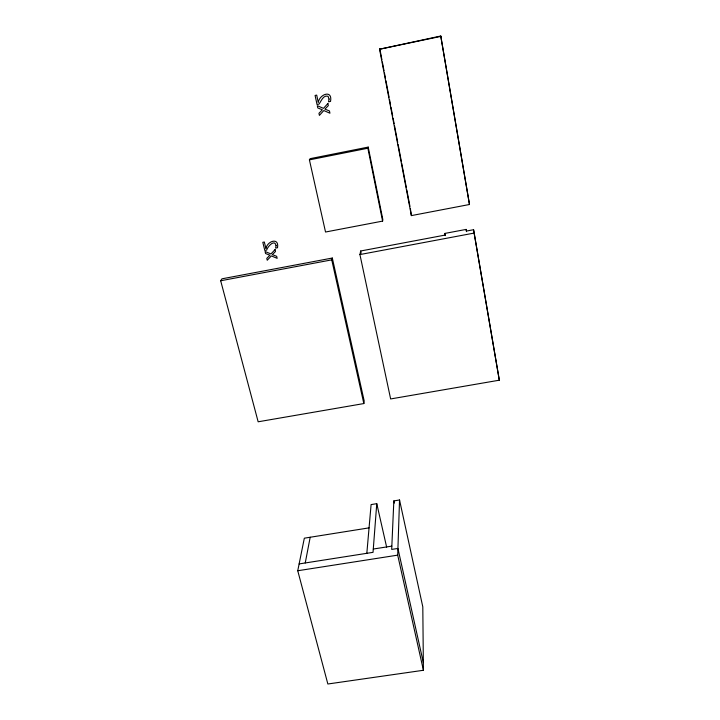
<?xml version="1.0" encoding="UTF-8"?>
<svg xmlns="http://www.w3.org/2000/svg" width="720" height="720" viewBox="0 0 720 720"><rect width="100%" height="100%" fill="white"/><g stroke="black" fill="none" stroke-linecap="round" stroke-linejoin="round"><path stroke-width="1.08" d="M411.381 215.604L379.557 49.23L440.757 36L469.485 204.498L411.381 215.604L410.364 208.53M369.054 527.868L304.335 538.182L297.747 570.744L327.852 684L423.414 670.275L397.701 555.138L399.537 499.986L393.84 500.913L391.689 549.414L397.926 548.442L423.342 662.598M366.831 553.311L371.097 504.585L376.767 503.667L373.032 552.339L299.124 563.922M363.843 403.56L364.176 400.932L332.307 258.039L221.958 278.82L220.68 280.764L258.156 421.794L363.843 403.56L331.749 259.866L332.307 258.039M382.59 221.112L382.824 219.51L368.208 147.096L310.149 158.661L309.411 159.876L325.53 232.02L382.59 221.112L367.875 148.23L368.208 147.096M305.244 562.968L310.185 537.246M359.928 254.565L360.675 250.992L445.095 235.08L444.906 233.415L466.11 229.419L466.434 231.057L473.571 229.716L499.32 380.196L390.636 398.943L359.928 254.565L474.336 233.037M379.557 49.23L440.937 36.387M309.411 159.876L367.875 148.23M220.68 280.764L331.749 259.866M373.284 549.036L391.833 546.12M297.747 570.744L397.701 555.138M469.485 204.498L440.757 36M376.767 503.667L386.64 547.128M393.84 500.913L394.317 503.091M399.537 499.986L422.802 606.852L423.414 670.275M360.675 250.992L361.143 253.188M499.32 380.196L473.571 229.716M379.818 48.753L381.924 59.769M382.347 61.974L384.03 70.794M384.453 72.999L385.506 78.507M385.929 80.712L389.088 97.236M389.511 99.441L390.564 104.949M390.987 107.154L392.67 115.974M393.093 118.17L394.146 123.687M394.569 125.892L397.728 142.416M398.151 144.621L401.31 161.145M401.724 163.35L406.359 187.596M406.782 189.801L409.941 206.325M444.906 233.415L445.302 235.62M466.11 229.419L466.488 231.624M276.093 245.601L275.616 248.103L277.515 247.743C279.36 237.024 267.345 240.939 265.923 248.508L264.33 242.01L262.8 242.298L264.807 250.452L266.67 250.092C267.615 246.708 274.599 238.716 276.093 245.601M329.076 99.054L328.518 101.835L330.534 101.421C332.784 89.478 319.77 93.969 318.258 102.33L316.701 95.112L315.081 95.445L317.043 104.508L319.023 104.103C321.201 101.187 323.352 94.653 328.032 96.282L329.076 99.054M327.879 103.509L323.478 108.369L317.295 105.678L317.781 107.946L322.344 109.782L318.951 113.328L319.401 115.407L323.811 110.547L329.94 113.22L329.463 110.961L324.945 109.134L328.329 105.615L327.879 103.509M275.04 249.606L270.963 253.944L265.068 251.505L265.572 253.539L269.919 255.213L266.769 258.381L267.228 260.253L271.323 255.906L277.164 258.336L276.669 256.302L272.358 254.637L275.499 251.496L275.04 249.606"/></g></svg>
